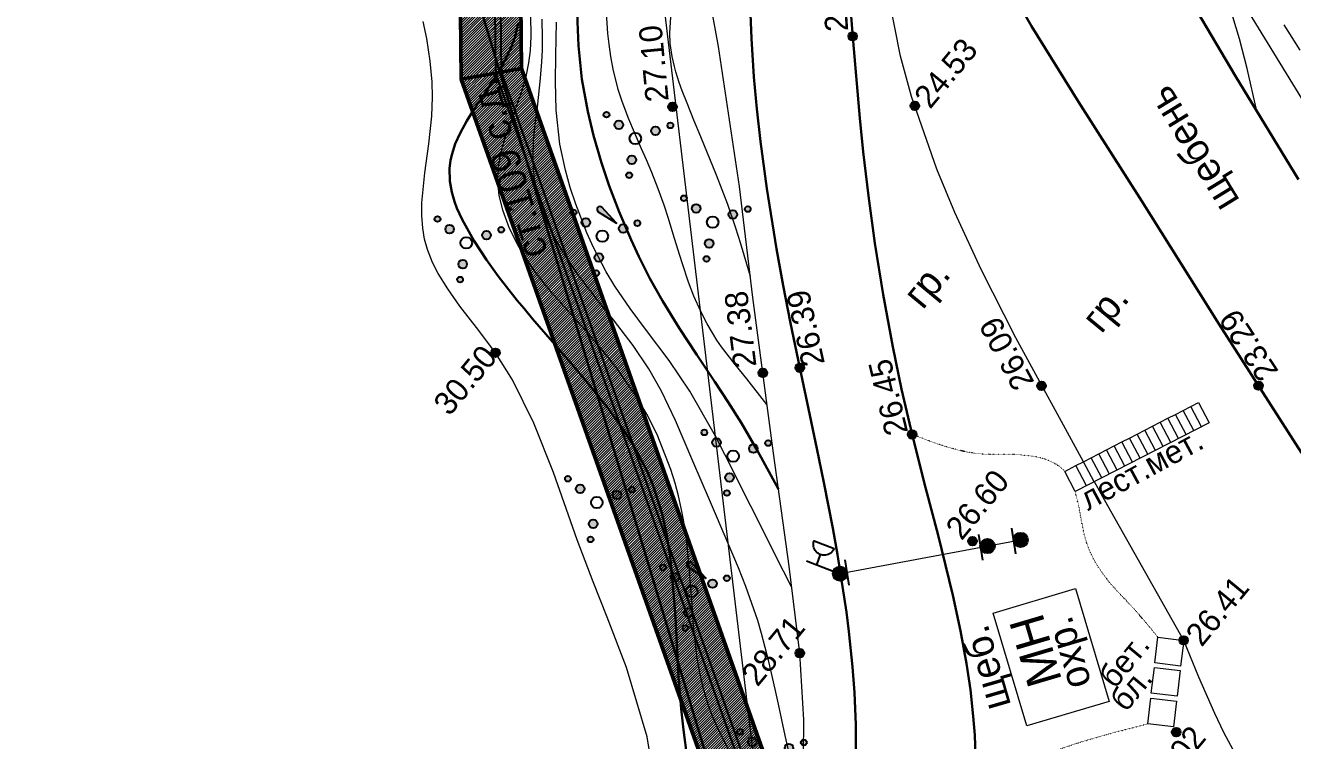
# Model space of a CAD drawing. Header units: millimetres. Extents: x -2893842 to -949497, y -1203244 to 262218.
# Drawn here: x -2189729 to -2145637, y -15710 to 9178 of the extents above; entities that cross this region are included whole.
import ezdxf

# ---------------------------------------------------------------- set-up
doc = ezdxf.new("R2010")
doc.units = ezdxf.units.MM
doc.linetypes.add('g5_366', pattern=[0.85, 0.1, -0.75])
doc.layers.get('0').update_dxf_attribs({"lineweight": 5})
for name, color, linetype in [('!!!_ Размеры', 7, 'Continuous'), ('03_Здания и строения', 253, 'Continuous'), ('05_Элементы зданий', 253, 'Continuous'), ('06_Инженерно-технические сооружения', 253, 'Continuous'), ('07_Объекты электропередачи', 253, 'Continuous'), ('10_Границы покрытий и угодий', 253, 'Continuous'), ('12_Рельеф', 253, 'Continuous'), ('13_Растительность', 253, 'Continuous'), ('14_Ограждения', 253, 'Continuous'), ('19_Горизонтали', 253, 'Continuous'), ('33_Газопровод', 253, 'Continuous'), ('61_Отметки высоты поверхности', 253, 'Continuous'), ('65_Границы', 253, 'Continuous')]:
    doc.layers.add(name, color=color, linetype=linetype)
doc.layers.add('!!Fence', color=1, linetype='Continuous', lineweight=30)
doc.layers.add('#Штриховка', color=251, linetype='Continuous', lineweight=5)
doc.styles.add('LIKE14', font='p131.shx')
doc.styles.add('LIKE17', font='d431.shx')
doc.styles.add('LIKE32', font='peteri.shx')
doc.styles.add('LIKE36', font='pragmai.shx')
doc.styles.add('Line_GUGK', font='')
doc.styles.get('Line_GUGK').set_extended_font_data('Bm431', italic=True)
doc.linetypes.add('g5_084a', pattern='A,0.001,[18,GUGK_2005.shx,S=2.5,R=180,X=0,Y=0],0.5,[18,GUGK_2005.shx,S=6,R=180,X=0,Y=0],0.5', length=1.001)
doc.linetypes.add('g5_121_g', pattern='A,4,-0.4,["Г",Line_GUGK,S=1,R=0,X=0,Y=-0.5],-1.2,12', length=17.6)
doc.linetypes.add('g5_476_2b', pattern='A,2.75,-0.25,[27,GUGK_2005.shx,S=1,R=0,X=0,Y=0],-0.25,2.75', length=6)

# ---------------------------------------------------------------- blocks, each defined once
blk = doc.blocks.new('g5_475_5c')
h = blk.add_hatch(color=0)
edge = h.paths.add_edge_path()
edge.add_arc((0, 0), 0.25, 0, 360)
at = {"color": 0}
blk.add_lwpolyline([(0.25, -0.45), (0.25, 0.45)], dxfattribs=at)
blk.add_circle((0, 0), 0.25, dxfattribs=at)
blk = doc.blocks.new('g5_330')
blk.add_hatch(color=0).paths.add_polyline_path([(-0.15, 0, 1), (0.15, 0, 1)])
at = {"color": 0}
blk.add_circle((0, 0), 0.15, dxfattribs=at)
blk = doc.blocks.new('g5_395_2')
h = blk.add_hatch(color=0)
h.paths.add_polyline_path([(-0.8, -0.375, 1), (-0.5, -0.375, 1)])
h.paths.add_polyline_path([(-1.026, -0.65, 1), (-1.226, -0.65, 1)])
h.paths.add_polyline_path([(0.8, -0.375, 1), (0.5, -0.375, 1)])
h.paths.add_polyline_path([(1.026, -0.65, 1), (1.226, -0.65, 1)])
h.paths.add_polyline_path([(0.15, 0.75, 1), (-0.15, 0.75, 1)])
h.paths.add_polyline_path([(0.1, 1.3, 1), (-0.1, 1.3, 1)])
at = {"color": 0}
for centre, radius in [((0, 1.3), 0.1), ((0, 0.75), 0.15), ((0, 0), 0.2), ((-0.65, -0.375), 0.15), ((0.65, -0.375), 0.15), ((-1.126, -0.65), 0.1), ((1.126, -0.65), 0.1)]:
    blk.add_circle(centre, radius, dxfattribs=at)
blk = doc.blocks.new('g5_396_2')
h = blk.add_hatch(color=0)
h.paths.add_polyline_path([(-0.1, 1.3, 1), (0.1, 1.3, 1)])
h.paths.add_polyline_path([(0.15, 0.75, 1), (-0.15, 0.75, 1)])
h.paths.add_polyline_path([(0.516, -0.387, 1), (0.816, -0.387, 1)])
h.paths.add_polyline_path([(1.226, -0.65, 1), (1.026, -0.65, 1)])
h.paths.add_polyline_path([(-0.8, -0.375, 1), (-0.5, -0.375, 1)])
h.paths.add_polyline_path([(-1.026, -0.65, 1), (-1.226, -0.65, 1)])
h = blk.add_hatch(color=0)
edge = h.paths.add_edge_path()
edge.add_line((0.566, 0.657), (0.666, -0.087))
edge.add_line((0.666, -0.087), (0.766, 0.657))
edge.add_arc((0.666, 0.657), 0.1, 0, 180)
at = {"color": 0}
blk.add_lwpolyline([(0.566, 0.657), (0.666, -0.087), (0.766, 0.657, 1)], format="xyb", close=True, dxfattribs=at)
for centre, radius in [((0, 1.3), 0.1), ((0, 0.75), 0.15), ((0, 0), 0.2), ((-0.65, -0.375), 0.15), ((0.666, -0.387), 0.15), ((-1.126, -0.65), 0.1), ((1.126, -0.65), 0.1)]:
    blk.add_circle(centre, radius, dxfattribs=at)
blk = doc.blocks.new('g5_111_1b')
h = blk.add_hatch(color=0)
edge = h.paths.add_edge_path()
edge.add_arc((0, 0), 0.25, 0, 360)
at = {"color": 0}
for points in [[(0, 1.25), (0, 0.25)], [(0.375, 0.875), (0, 0.875)]]:
    blk.add_lwpolyline(points, dxfattribs=at)
blk.add_lwpolyline([(0.75, 0.5), (0.699, 0.503), (0.649, 0.514), (0.601, 0.531), (0.555, 0.555), (0.513, 0.584), (0.476, 0.619), (0.444, 0.659), (0.417, 0.702), (0.397, 0.749), (0.383, 0.799), (0.376, 0.849), (0.375, 0.875), (0.376, 0.901), (0.383, 0.951), (0.397, 1.001), (0.417, 1.048), (0.444, 1.091), (0.476, 1.131), (0.513, 1.166), (0.555, 1.195), (0.601, 1.219), (0.649, 1.236), (0.699, 1.247), (0.75, 1.25)], close=True, dxfattribs=at)
blk.add_circle((0, 0), 0.25, dxfattribs=at)
blk = doc.blocks.new('Топо_07.04.17')
at = {"layer": '03_Здания и строения', "linetype": 'Continuous', "lineweight": 20}
blk.add_lwpolyline([(-214389, 122623), (-215113, 126653), (-212173, 127182), (-211448, 123152)], close=True, dxfattribs=at)
at = {"layer": '05_Элементы зданий', "linetype": 'Continuous', "lineweight": 20}
blk.add_lwpolyline([(-211801, 130537), (-212081, 131277), (-211673, 131431), (-211392, 131538), (-211112, 131644), (-210831, 131750), (-210551, 131857), (-210270, 131963), (-209990, 132069), (-209709, 132175), (-209429, 132282), (-209148, 132388), (-208868, 132494), (-208587, 132600), (-208306, 132707), (-208026, 132813), (-207745, 132919), (-207465, 133026), (-207184, 133132), (-206904, 132392)], close=True, dxfattribs=at)
for points in [[(-207746, 132073), (-208026, 132813)], [(-207465, 132179), (-207745, 132919)], [(-207185, 132285), (-207465, 133026)], [(-209148, 131542), (-209429, 132282)], [(-208868, 131648), (-209148, 132388)], [(-208587, 131754), (-208868, 132494)], [(-208307, 131860), (-208587, 132600)], [(-208026, 131967), (-208306, 132707)], [(-210270, 131116), (-210551, 131857)], [(-209990, 131223), (-210270, 131963)], [(-209709, 131329), (-209990, 132069)], [(-209429, 131435), (-209709, 132175)], [(-211393, 130691), (-211673, 131431)], [(-211112, 130798), (-211392, 131538)], [(-210832, 130904), (-211112, 131644)], [(-210551, 131010), (-210831, 131750)]]:
    blk.add_lwpolyline(points, dxfattribs=at)
at = {"layer": '06_Инженерно-технические сооружения', "linetype": 'Continuous', "lineweight": 20}
for points in [[(-209717, 124300), (-209510, 125175), (-208634, 124969), (-208841, 124093)], [(-209959, 123273), (-209752, 124149), (-208876, 123942), (-209083, 123066)], [(-210206, 122225), (-210000, 123101), (-209124, 122894), (-209330, 122018)]]:
    blk.add_lwpolyline(points, close=True, dxfattribs=at)
at = {"layer": '10_Границы покрытий и угодий', "color": 7, "linetype": 'Continuous', "lineweight": 30}
for points in [[(-202853, 140455), (-204632, 144271), (-206365, 148167)], [(-220400, 122440), (-220304, 123336), (-220224, 124456), (-220188, 125350), (-220174, 126585), (-220183, 127268), (-220265, 129294), (-220325, 130222), (-220454, 131839), (-220563, 133040), (-220720, 134668), (-220837, 135900), (-220978, 137472), (-221083, 138803), (-221171, 140101), (-221273, 142226), (-221309, 143878), (-221308, 145019), (-221283, 146138), (-221219, 147470), (-221107, 148891)], [(-216285, 121788), (-216230, 122515), (-216204, 123169), (-216200, 124098), (-216230, 125023), (-216308, 126170), (-216434, 127431), (-216712, 129567), (-216957, 131264), (-217216, 133155), (-217399, 134753), (-217538, 136253), (-217666, 138108), (-217748, 139916), (-217788, 141571), (-217796, 143110), (-217784, 144291), (-217715, 146984), (-217658, 148445)], [(-203828, 130989), (-206179, 135777), (-208356, 140311), (-210163, 143997), (-211483, 146797), (-212301, 148724)]]:
    blk.add_lwpolyline(points, dxfattribs=at)
at = {"layer": '10_Границы покрытий и угодий', "linetype": 'g5_366', "lineweight": 20}
for points in [[(-212081, 131277), (-212209, 131430), (-212325, 131535), (-212437, 131618), (-212591, 131711), (-212725, 131779), (-212914, 131856), (-213117, 131923), (-213117, 131923), (-213581, 132028), (-213866, 132071), (-214077, 132096), (-214077, 132096), (-214536, 132148), (-214849, 132195), (-214967, 132218), (-215269, 132293), (-215428, 132341), (-215697, 132435), (-215697, 132435), (-216128, 132613), (-216445, 132761), (-216758, 132917), (-217216, 133155)], [(-209510, 125175), (-209710, 125486), (-209900, 125776), (-210131, 126116), (-210273, 126314), (-210421, 126514), (-210584, 126728), (-210779, 126990), (-210977, 127275), (-211091, 127458), (-211214, 127674), (-211342, 127934), (-211428, 128135), (-211525, 128411), (-211584, 128624), (-211623, 128812), (-211666, 129118), (-211700, 129528), (-211716, 129785), (-211731, 129995), (-211801, 130537)], [(-216426, 120687), (-215455, 121063), (-214602, 121361), (-213649, 121629), (-212651, 121846), (-212026, 121957), (-211388, 122058), (-210206, 122225)]]:
    blk.add_lwpolyline(points, dxfattribs=at)
at = {"layer": '12_Рельеф', "linetype": 'g5_084a', "lineweight": 20}
for points in [[(-222228, 122492), (-222080, 123711), (-221958, 126033), (-221986, 129078), (-222086, 133044), (-222179, 138510), (-222211, 142402), (-222389, 147320), (-222641, 151050)], [(-211393, 131537), (-213248, 136084), (-214180, 138583), (-214870, 140661), (-215321, 142230), (-215908, 144840), (-216130, 146279), (-216309, 148368), (-216347, 149978), (-216285, 152160), (-216113, 154456), (-215542, 158637)], [(-207356, 120990), (-207603, 121629), (-207845, 122322), (-208255, 123640), (-208634, 124969), (-210732, 129918), (-211094, 130804)]]:
    blk.add_lwpolyline(points, dxfattribs=at)
at = {"layer": '14_Ограждения', "linetype": 'g5_476_2b', "lineweight": 20}
for points in [[(-509082, 96732), (-504254, 94984), (-497170, 92496), (-463667, 85415), (-447039, 81909), (-426063, 77540), (-424330, 77545), (-405519, 78717), (-372235, 81237), (-340678, 84869), (-301747, 89531), (-294366, 88607), (-290673, 85140), (-266092, 90198), (-260114, 85905), (-225566, 91090), (-224975, 110839), (-223957, 113183), (-223914, 115629), (-224242, 173153), (-223175, 177968), (-221531, 178855)], [(-214737, 178310), (-212820, 168375), (-207596, 154307), (-202262, 142861), (-199843, 138526), (-170528, 97594), (-163251, 89607), (-166184, 86925), (-170208, 86174)]]:
    blk.add_lwpolyline(points, dxfattribs=at)
at = {"layer": '14_Ограждения', "linetype": 'Continuous', "lineweight": 20}
blk.add_lwpolyline([(-220253, 128623), (-213877, 129080)], dxfattribs=at)
at = {"layer": '19_Горизонтали', "linetype": 'Continuous', "lineweight": 20}
for points in [[(-224797, 122977), (-225072, 123723), (-225236, 124255), (-225325, 124610), (-225434, 125219), (-225491, 125750), (-225520, 126261), (-225526, 127054), (-225514, 127541), (-225490, 128132), (-225458, 128846), (-225439, 129322), (-225426, 130433), (-225451, 131095), (-225483, 131506), (-225533, 131951), (-225598, 132392), (-225690, 132883), (-226029, 134147), (-226310, 134897), (-226630, 135602), (-226897, 136119), (-227176, 136611), (-227472, 137097), (-227920, 137776), (-228583, 138713), (-229090, 139435), (-229404, 139918), (-229703, 140427), (-230103, 141250), (-230323, 141846), (-230489, 142510), (-230554, 143048), (-230551, 143492), (-230479, 143983), (-230263, 144668), (-230089, 145072), (-229662, 145929), (-229345, 146577), (-229151, 147044), (-229004, 147500), (-228901, 147923), (-228819, 148400), (-228745, 149159)], [(-227488, 122387), (-227561, 123732), (-228002, 126217), (-228469, 128035), (-228815, 129307), (-229205, 130824), (-229512, 132157), (-229763, 133240), (-230244, 135027), (-230820, 136605), (-231297, 137612), (-231787, 138441), (-232342, 139359), (-232699, 140003), (-232966, 140573), (-233118, 140982), (-233243, 141449), (-233301, 141820), (-233321, 142197), (-233304, 142644), (-233251, 143083), (-233039, 144107), (-232786, 145098), (-232572, 146044), (-232474, 146692), (-232427, 147228), (-232409, 147950), (-232440, 148739), (-232495, 149346)], [(-202298, 144916), (-202749, 145850)], [(-204027, 142974), (-204197, 144488), (-204346, 145547), (-204634, 147136)], [(-222694, 122413), (-222781, 123246), (-222892, 124347), (-222946, 124886), (-223055, 125862), (-223197, 126862), (-223282, 127328), (-223559, 128553), (-223740, 129227), (-223996, 130105), (-224481, 131681), (-224898, 133082), (-225342, 134562), (-225712, 135627), (-226057, 136448), (-226504, 137315), (-227092, 138283), (-227446, 138838), (-228090, 139891), (-228557, 140782), (-228818, 141387), (-229013, 141943), (-229139, 142417), (-229187, 142649), (-229212, 142797), (-229247, 143061), (-229273, 143460), (-229269, 143803), (-229234, 144219), (-229149, 144774), (-229048, 145261), (-228886, 145941), (-228660, 146921), (-228553, 147486), (-228489, 147886), (-228435, 148298), (-228376, 148963)], [(-221979, 128352), (-222412, 129508), (-222907, 130849), (-223237, 131755), (-223514, 132522), (-224017, 133860), (-224728, 135516), (-225321, 136661), (-226016, 137834), (-226472, 138610), (-226913, 139440), (-227156, 139972), (-227499, 140861), (-227671, 141399), (-227942, 142431), (-228067, 143035), (-228166, 143644), (-228258, 144573), (-228252, 145760), (-228159, 146747), (-228040, 147649), (-227893, 148800)], [(-222115, 134754), (-222710, 135726), (-223058, 136268), (-223456, 136928), (-223594, 137182), (-223871, 137776), (-224042, 138232), (-224216, 138791), (-224344, 139288), (-224496, 139985), (-224592, 140481), (-224691, 141017), (-224795, 141569), (-224891, 142048), (-225026, 142641), (-225183, 143231), (-225319, 143686), (-225445, 144091), (-225626, 144674), (-225770, 145165), (-225887, 145610), (-225939, 145830), (-226019, 146234), (-226116, 146957), (-226147, 147398), (-226160, 147832), (-226159, 148203), (-226126, 148932)], [(-222185, 139251), (-222401, 140454), (-222498, 140972), (-222684, 141821), (-222958, 142879), (-223354, 144272), (-223524, 144868), (-223696, 145484), (-223813, 145934), (-223885, 146238), (-223959, 146613), (-223990, 146803), (-224030, 147161), (-224044, 147622), (-224019, 147974), (-223923, 148539), (-223772, 149091), (-223588, 149627), (-223395, 150125), (-223132, 150773), (-222646, 152041)]]:
    blk.add_lwpolyline(points, dxfattribs=at)
at = {"layer": '19_Горизонтали', "linetype": 'Continuous', "lineweight": 30}
for points in [[(-229219, 148910), (-229375, 148468), (-229538, 148131), (-229782, 147729), (-230057, 147337), (-230419, 146899), (-230802, 146447), (-231059, 146141), (-231380, 145737), (-231657, 145345), (-231866, 144992), (-232033, 144626), (-232098, 144437), (-232163, 144168), (-232202, 143721), (-232178, 143336), (-232122, 143005), (-232064, 142764), (-231932, 142343), (-231610, 141573), (-231246, 140856), (-230901, 140244), (-230342, 139337), (-230138, 139023), (-229883, 138638), (-228756, 136996), (-228219, 136198), (-227608, 135224), (-227218, 134527), (-226903, 133886), (-226531, 132946), (-226385, 132467), (-226167, 131389), (-226085, 130566), (-226057, 129887), (-226085, 128361), (-226129, 127537), (-226238, 125700), (-226277, 124577), (-226279, 123842), (-226262, 122849)], [(-222054, 131783), (-222626, 133194), (-223074, 134212), (-223449, 134995), (-223829, 135749), (-224343, 136747), (-224837, 137725), (-225318, 138751), (-225664, 139576), (-225963, 140374), (-226167, 140977), (-226472, 141994), (-226713, 142940), (-226890, 143765), (-227057, 144742), (-227162, 145592), (-227236, 146733), (-227229, 147892), (-227168, 148729), (-227088, 149429), (-227007, 149981)]]:
    blk.add_lwpolyline(points, dxfattribs=at)
at = {"layer": '33_Газопровод', "linetype": 'g5_121_g', "lineweight": 30}
blk.add_lwpolyline([(-231266, 108144), (-224278, 115636), (-230481, 149661), (-224186, 175678), (-228716, 184553)], dxfattribs=at)
at = {"layer": '65_Границы', "color": 1, "linetype": 'Continuous', "lineweight": 50}
blk.add_polyline3d([(-474373, -103816, -67200), (-494357, -70278, -67200), (-496189, -61971, -67200), (-497082, -34621, -67200), (-499783, -23469, -67200), (-511103, 141, -67200), (-515683, 24975, -67200), (-512568, 50606, -67200), (-507028, 84984, -67200), (-424365, 75608, -67200), (-303990, 86296, -67200), (-266088, 83656, -67200), (-214689, 90720, -67200), (-224782, 118516, 0), (-231407, 147199, 0), (-228117, 179113, 0), (-218498, 184727, 0), (-211911, 163012, 0), (-184159, 116945, 0), (-164841, 92507, 0)], dxfattribs=at)
at = {"layer": '07_Объекты электропередачи', "linetype": 'Continuous', "lineweight": 20, "xscale": 999.9999999999998, "yscale": 999.9999999999998, "zscale": 999.9999999999998, "rotation": 62.72857759918788}
blk.add_blockref('g5_111_1b', (-220253, 128623, -67200), dxfattribs=at)
at = {"layer": '13_Растительность', "linetype": 'Continuous', "lineweight": 20, "xscale": 999.9999999999995, "yscale": 999.9999999999995, "zscale": 999.9999999999995, "rotation": 43.98139083737546}
for name, p in [('g5_395_2', (-225622, 144470, -67200)), ('g5_395_2', (-231876, 141526, -67200)), ('g5_396_2', (-227146, 141219, -67200)), ('g5_395_2', (-223276, 141275, -67200)), ('g5_395_2', (-223487, 133103, -67200)), ('g5_395_2', (-228383, 132034, -67200)), ('g5_396_2', (-225445, 128592, -67200)), ('g5_395_2', (-223429, 122612, -67200))]:
    blk.add_blockref(name, p, dxfattribs=at)
at = {"layer": '14_Ограждения', "linetype": 'Continuous', "lineweight": 20}
for p, xscale, yscale, zscale, rotation in [((-215046, 128996, -67200), 999.9999999999994, 999.9999999999994, 999.9999999999994, 182.7457204843303), ((-213877, 129080, -67200), 999.9999999999985, 999.9999999999985, 999.9999999999985, 182.7457204843303), ((-220253, 128623, -67200), 1000.000000000002, 1000.000000000002, 1000.000000000002, 2.745720472925375)]:
    blk.add_blockref('g5_475_5c', p, dxfattribs=dict(at, xscale=xscale, yscale=yscale, zscale=zscale, rotation=rotation))
at = {"layer": '61_Отметки высоты поверхности', "linetype": 'Continuous', "lineweight": 20, "xscale": 999.9999999999995, "yscale": 999.9999999999995, "zscale": 999.9999999999995, "rotation": 43.98139083737546}
for p in [(-217709, 147149, -67200), (-224216, 145415, 19420), (-215831, 144499, -67200), (-231297, 137612, -67200), (-222134, 135863, -67200), (-220837, 135900, -67200), (-212549, 134324, -67200), (-205052, 133481, -67200), (-217216, 133155, -67200), (-215542, 129225, -67200), (-221958, 126033, -67200), (-208634, 124969, -67200), (-209249, 121827, -67200)]:
    blk.add_blockref('g5_330', p, dxfattribs=at)
at = {"layer": '03_Здания и строения', "linetype": 'Continuous', "lineweight": 15}
for s, height, rotation, style, p in [('МН', 1200, 99.99, 'LIKE14', (-212992, 124066, -67200)), ('охр.', 1000, 99.9814, 'LIKE36', (-211985, 123829, -67200))]:
    blk.add_text(s, height=height, rotation=rotation, dxfattribs=dict(at, style=style)).set_placement(p)
at = {"layer": '06_Инженерно-технические сооружения', "linetype": 'Continuous', "lineweight": 15, "style": 'LIKE36'}
for s, rotation, p in [('лест.мет.', 21.9352, (-211435, 129818, -67200)), ('бет.', 43.9814, (-211210, 123531, -67200)), ('бл.', 43.9814, (-210919, 122681, -67200))]:
    blk.add_text(s, height=800, rotation=rotation, dxfattribs=at).set_placement(p)
at = {"layer": '10_Границы покрытий и угодий', "linetype": 'Continuous', "lineweight": 15, "style": 'LIKE36'}
for s, rotation, p in [('щебень', 114.9574, (-204949, 139953, -67200)), ('гр.', 43.9814, (-216361, 137393, -67200)), ('гр.', 43.9814, (-210282, 135861, -67200)), ('щеб.', 99.7024, (-214849, 123407, -67200))]:
    blk.add_text(s, height=1000, rotation=rotation, dxfattribs=at).set_placement(p)
at = {"layer": '33_Газопровод', "linetype": 'Continuous', "lineweight": 15, "style": 'LIKE32'}
blk.add_text('ст.109 с.д.', height=1000, rotation=99.985, dxfattribs=at).set_placement((-229082, 140843, -67200))
at = {"layer": '61_Отметки высоты поверхности', "linetype": 'Continuous', "lineweight": 15, "style": 'LIKE17'}
for s, rotation, p in [('25.96', 87.2709, (-217838, 147354, -67200)), ('27.10', 88.9694, (-224319, 145640, 19420)), ('24.53', 43.9814, (-215320, 144302, -67200)), ('27.38', 90.6688, (-222324, 136121, -67200)), ('26.39', 95.8831, (-219949, 135950, -67200)), ('30.50', 43.9814, (-233138, 135571, -67200)), ('26.09', 111.7404, (-212768, 134475, -67200)), ('26.45', 97.0192, (-217339, 133248, -67200)), ('23.29', 116.7367, (-204276, 133894, -67200)), ('26.60', 43.9814, (-215921, 129262, -67200)), ('28.71', 43.9814, (-223552, 125005, -67200)), ('26.41', 43.9814, (-208041, 124641, -67200)), ('26.02', 43.9814, (-210127, 119631, -67200))]:
    blk.add_text(s, height=800, rotation=rotation, dxfattribs=at).set_placement(p)

msp = doc.modelspace()

# ---------------------------------------------------------------- hatches: boundary and pattern name
at = {"layer": '#Штриховка', "lineweight": 0}
h = msp.add_hatch(dxfattribs=at)
h.set_pattern_fill('ANSI31', color=5, scale=20)
h.paths.add_polyline_path([(-2172779.12418, 38338.86266), (-2173482.71912, 38687.16417), (-2173164.59428, 7548.67242), (-2172465.82068, 7672.28981)])
h.paths.add_polyline_path([(-2173482.71912, 38687.16417), (-2173683.74624, 38786.67888), (-2173364.24388, 7513.35317), (-2173164.59428, 7548.67242)])
h.paths.add_polyline_path([(-2173683.74624, 38786.67888), (-2174889.90899, 39383.76718), (-2174562.14148, 7301.43765), (-2173364.24388, 7513.35317)])
h.paths.add_polyline_path([(-2168878.843, 41250.38248), (-2168968.82673, 41744.7642), (-2169064.8952, 41673.05008), (-2169385.43447, 41433.7708), (-2169534.98402, 41634.10785), (-2173482.71912, 38687.16417), (-2172779.12418, 38338.86266)])
h.paths.add_polyline_path([(-2169654.62366, 41794.37749), (-2169804.17321, 41994.71454), (-2169483.63393, 42233.99381), (-2169108.80143, 42513.80242), (-2169298.76709, 43557.49715), (-2174889.90899, 39383.76718), (-2173683.74624, 38786.67888)])
h.paths.add_polyline_path([(-2166032.09471, 44810.53237), (-2165711.55544, 45049.81165), (-2166279.84372, 45811.09243), (-2169298.76709, 43557.49715), (-2169108.80143, 42513.80242)])
h.paths.add_polyline_path([(-2165109.50433, 44064.15507), (-2165292.8167, 44488.86791), (-2165613.35598, 44249.58864), (-2168968.82673, 41744.7642), (-2168878.843, 41250.38248)])
h.paths.add_polyline_path([(-2169534.98402, 41634.10785), (-2169654.62366, 41794.37749), (-2173683.74624, 38786.67888), (-2173482.71912, 38687.16417)])
h = msp.add_hatch(dxfattribs=at)
h.set_pattern_fill('ANSI31', color=5, scale=20)
h.paths.add_polyline_path([(-2239671.11628, -62588.13163), (-2239818.1593, -61393.38703), (-2358221.22764, -85581.09068), (-2358099.91074, -86781.09068)])
h.paths.add_polyline_path([(-2239646.60911, -62787.25573), (-2239671.11628, -62588.13163), (-2358099.91074, -86781.09068), (-2358079.69126, -86981.09068)])
h.paths.add_polyline_path([(-2239560.77239, -63484.69077), (-2239646.60911, -62787.25573), (-2358079.69126, -86981.09068), (-2358008.92311, -87681.09022), (-2358006.40819, -87681.09022)])
h.paths.add_polyline_path([(-2201683.65057, -60938.13974), (-2201859.71249, -59744.65558), (-2239818.1593, -61393.38703), (-2239671.11628, -62588.13163)])
h.paths.add_polyline_path([(-2201654.30692, -61137.05376), (-2201683.65057, -60938.13974), (-2239671.11628, -62588.13163), (-2239646.60911, -62787.25573)])
h.paths.add_polyline_path([(-2201551.58819, -61833.36093), (-2201654.30692, -61137.05376), (-2239646.60911, -62787.25573), (-2239560.82069, -63484.29826)])
h.paths.add_polyline_path([(-2149848.72423, -47729.12095), (-2151584.39577, -46933.06984), (-2201859.71249, -59744.65558), (-2201683.65057, -60938.13974)])
h.paths.add_polyline_path([(-2149559.44563, -47861.79613), (-2149848.72423, -47729.12095), (-2201683.65057, -60938.13974), (-2201654.30692, -61137.05376)])
h.paths.add_polyline_path([(-2148546.68807, -48326.72768), (-2148546.97057, -48326.15928), (-2149559.44563, -47861.79613), (-2201654.30692, -61137.05376), (-2201551.58819, -61833.36093), (-2201549.08926, -61833.25239)])
h.paths.add_polyline_path([(-2163638.75922, -19982.54904), (-2164745.78218, -20451.38546), (-2151584.39577, -46933.06984), (-2149848.72423, -47729.12095)])
h.paths.add_polyline_path([(-2163454.25539, -19904.40964), (-2163638.75922, -19982.54904), (-2149848.72423, -47729.12095), (-2149559.44563, -47861.79613)])
h.paths.add_polyline_path([(-2162808.492, -19630.92173), (-2163454.25539, -19904.40964), (-2149559.44563, -47861.79613), (-2148546.97057, -48326.15928)])
h.paths.add_polyline_path([(-2173364.24388, 7513.35317), (-2174562.14148, 7301.43765), (-2164745.78218, -20451.38546), (-2163638.75922, -19982.54904)])
h.paths.add_polyline_path([(-2173164.59428, 7548.67242), (-2173364.24388, 7513.35317), (-2163638.75922, -19982.54904), (-2163454.25539, -19904.40964)])
h.paths.add_polyline_path([(-2172465.82068, 7672.28981), (-2173164.59428, 7548.67242), (-2163454.25539, -19904.40964), (-2162808.492, -19630.92173)])

# ---------------------------------------------------------------- linework, layer by layer
at = {"layer": '!!Fence', "color": 5, "lineweight": 50}
for points in [[(-2151584.39577, -46933.06984), (-2164745.78218, -20451.38546), (-2174562.14148, 7301.43765), (-2174889.90899, 39383.76718)], [(-2148546.97057, -48326.15928), (-2162808.492, -19630.92173), (-2172465.82068, 7672.28981), (-2172779.12418, 38338.86266)], [(-2174562.14148, 7301.43765), (-2172465.82068, 7672.28981)]]:
    msp.add_lwpolyline(points, dxfattribs=at)
at = {"layer": '!!Fence', "color": 5, "lineweight": 25}
for points in [[(-2149848.72423, -47729.12095), (-2163638.75922, -19982.54904), (-2173364.24388, 7513.35317), (-2173683.74624, 38786.67888)], [(-2149559.44563, -47861.79613), (-2163454.25539, -19904.40964), (-2173164.59428, 7548.67242), (-2173482.71912, 38687.16417)]]:
    msp.add_lwpolyline(points, dxfattribs=at)
at = {"layer": '65_Границы', "color": 1, "linetype": 'Continuous', "lineweight": 50}
msp.add_polyline3d([(-2387688.26502, -269497.41543, -67199.99998), (-2411324.66862, -238425.42442, -67199.99998), (-2414081.76991, -230377.85383, -67199.99998), (-2418051.4099, -203302.87538, -67199.99998), (-2421992.36352, -192527.0281, -67199.99998), (-2435901.31815, -170343.11543, -67199.99998), (-2443250.82359, -146183.44305, -67199.99998), (-2443044.59423, -120364.89411, -67199.99998), (-2441414.03623, -85581.09068, -67199.99998), (-2358221.22764, -85581.09068, -67199.99998), (-2239818.1593, -61393.38703, -67199.99998), (-2201859.71249, -59744.65558, -67199.99998), (-2151584.39577, -46933.06984, -67199.99998), (-2164745.78218, -20451.38546, 0), (-2174562.14148, 7301.43765, 0), (-2174889.90899, 39383.76718, 0), (-2165964.96208, 46046.14833, 0), (-2156972.35547, 25211.35468, 0), (-2124204.57606, -17433.80252, 0), (-2102255.17766, -39539.20479, 0)], dxfattribs=at)

# ---------------------------------------------------------------- block references
at = {"layer": '!!!_ Размеры', "color": 1, "lineweight": 0, "rotation": 6.471407436947433}
msp.add_blockref('Топо_07.04.17', (-1928038.79367, -112877.83782), dxfattribs=at)

doc.saveas('drawing.dxf')
